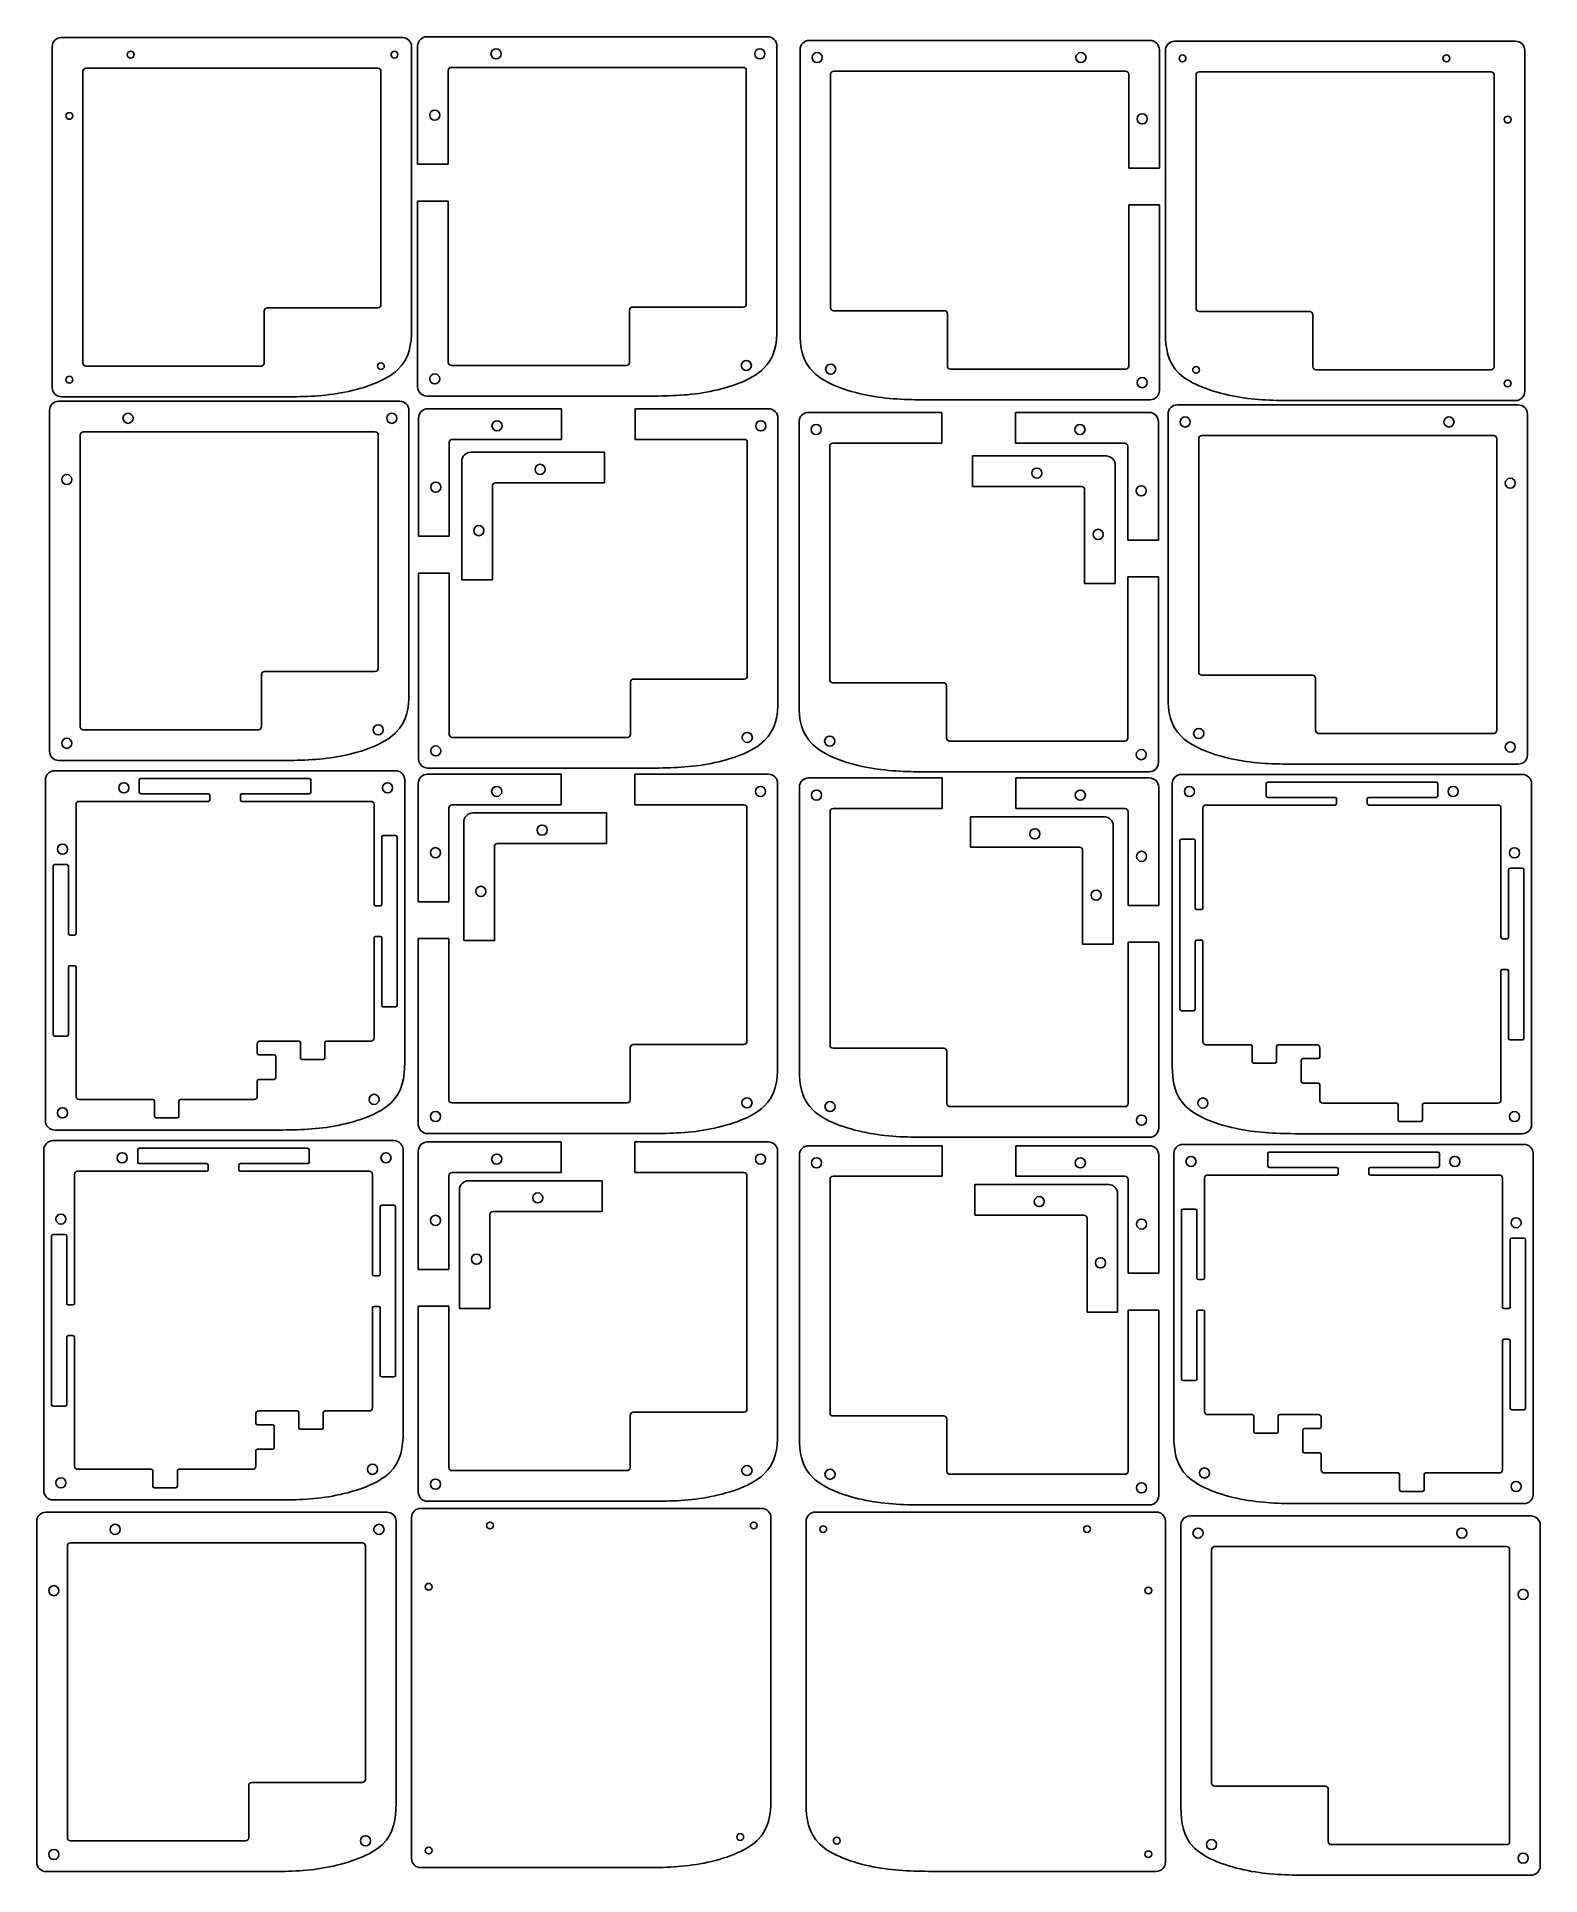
# Model space of a CAD drawing. Header units: millimetres. Extents: x 3418 to 3908, y 1488 to 2088.
import ezdxf

# ---------------------------------------------------------------- set-up
doc = ezdxf.new("R2010")
doc.units = ezdxf.units.MM

msp = doc.modelspace()

# ---------------------------------------------------------------- linework, layer by layer
at = {"color": 0}
for p, q in [((3422.75, 2084.25), (3422.75, 1973)), ((3537, 2087.25), (3425.75, 2087.25)), ((3540, 1992.05), (3540, 2084.25)), ((3541.99, 2084.5), (3541.99, 2045.88)), ((3588.61, 2087.5), (3544.99, 2087.5)), ((3656.24, 2087.5), (3612.61, 2087.5)), ((3659.24, 1992.3), (3659.24, 2084.5)), ((3666.76, 1991.09), (3666.76, 2083.29)), ((3669.76, 2086.29), (3713.39, 2086.29)), ((3737.39, 2086.29), (3781.01, 2086.29)), ((3784.01, 2083.29), (3784.01, 2044.67)), ((3786, 1990.84), (3786, 2083.04)), ((3789, 2086.04), (3900.25, 2086.04)), ((3903.25, 2083.04), (3903.25, 1971.79)), ((3432.75, 2076.25), (3432.75, 1981)), ((3529, 2077.25), (3433.75, 2077.25)), ((3530, 2000.05), (3530, 2076.25)), ((3551.99, 2076.5), (3551.99, 2045.88)), ((3588.61, 2077.5), (3552.99, 2077.5)), ((3648.24, 2077.5), (3612.61, 2077.5)), ((3649.24, 2000.3), (3649.24, 2076.5)), ((3677.76, 2076.29), (3713.39, 2076.29)), ((3737.39, 2076.29), (3773.01, 2076.29)), ((3797, 2076.04), (3892.25, 2076.04)), ((3676.76, 1999.09), (3676.76, 2075.29)), ((3774.01, 2075.29), (3774.01, 2044.67)), ((3796, 1998.84), (3796, 2075.04)), ((3893.25, 2075.04), (3893.25, 1979.79)), ((3541.99, 2033.88), (3541.99, 1973.25)), ((3551.99, 2033.88), (3551.99, 1981.25)), ((3774.01, 2032.67), (3774.01, 1980.04)), ((3784.01, 2032.67), (3784.01, 1972.04)), ((3433.75, 1980), (3490.9, 1980)), ((3552.99, 1980.25), (3610.14, 1980.25)), ((3773.01, 1979.04), (3715.86, 1979.04)), ((3892.25, 1978.79), (3835.1, 1978.79)), ((3536.14, 1968.58), (3424.89, 1968.58)), ((3425.75, 1970), (3498.9, 1970)), ((3544.99, 1970.25), (3618.14, 1970.25)), ((3781.01, 1969.04), (3707.86, 1969.04)), ((3900.25, 1968.79), (3827.1, 1968.79)), ((3421.89, 1965.58), (3421.89, 1854.33)), ((3539.14, 1873.38), (3539.14, 1965.58)), ((3542.3, 1963.1), (3542.3, 1924.48)), ((3588.93, 1966.1), (3545.3, 1966.1)), ((3656.55, 1966.1), (3612.93, 1966.1)), ((3659.55, 1870.9), (3659.55, 1963.1)), ((3669.45, 1964.89), (3713.07, 1964.89)), ((3737.07, 1964.89), (3780.7, 1964.89)), ((3786.86, 1872.17), (3786.86, 1964.37)), ((3789.86, 1967.37), (3901.11, 1967.37)), ((3904.11, 1964.37), (3904.11, 1853.12)), ((3431.89, 1957.58), (3431.89, 1862.33)), ((3528.14, 1958.58), (3432.89, 1958.58)), ((3529.14, 1881.38), (3529.14, 1957.58)), ((3588.93, 1956.1), (3553.3, 1956.1)), ((3648.55, 1956.1), (3612.93, 1956.1)), ((3666.45, 1869.69), (3666.45, 1961.89)), ((3783.7, 1961.89), (3783.7, 1923.27)), ((3796.86, 1880.17), (3796.86, 1956.37)), ((3797.86, 1957.37), (3893.11, 1957.37)), ((3894.11, 1956.37), (3894.11, 1861.12)), ((3552.3, 1955.1), (3552.3, 1924.48)), ((3603.01, 1951.9), (3559.38, 1951.9)), ((3649.55, 1878.9), (3649.55, 1955.1)), ((3676.45, 1877.69), (3676.45, 1953.89)), ((3677.45, 1954.89), (3713.07, 1954.89)), ((3723, 1950.7), (3766.62, 1950.7)), ((3737.07, 1954.89), (3772.7, 1954.89)), ((3773.7, 1953.89), (3773.7, 1923.27)), ((3556.38, 1948.9), (3556.38, 1910.28)), ((3769.62, 1947.7), (3769.62, 1909.07)), ((3566.38, 1940.9), (3566.38, 1910.28)), ((3603.01, 1941.9), (3567.38, 1941.9)), ((3723, 1940.7), (3758.62, 1940.7)), ((3759.62, 1939.7), (3759.62, 1909.07)), ((3542.3, 1912.48), (3542.3, 1851.85)), ((3552.3, 1912.48), (3552.3, 1859.85)), ((3773.7, 1911.27), (3773.7, 1858.64)), ((3783.7, 1911.27), (3783.7, 1850.64)), ((3432.89, 1861.33), (3490.04, 1861.33)), ((3893.11, 1860.12), (3835.96, 1860.12)), ((3553.3, 1858.85), (3610.45, 1858.85)), ((3772.7, 1857.64), (3715.55, 1857.64)), ((3534.77, 1847.97), (3423.52, 1847.97)), ((3424.89, 1851.33), (3498.04, 1851.33)), ((3545.3, 1848.85), (3618.45, 1848.85)), ((3901.11, 1850.12), (3827.96, 1850.12)), ((3420.52, 1844.97), (3420.52, 1733.72)), ((3506.64, 1845.47), (3451.64, 1845.47)), ((3537.77, 1752.77), (3537.77, 1844.97)), ((3542.2, 1843.82), (3542.2, 1805.19)), ((3588.83, 1846.82), (3545.2, 1846.82)), ((3656.45, 1846.82), (3612.83, 1846.82)), ((3659.45, 1751.62), (3659.45, 1843.82)), ((3666.55, 1750.41), (3666.55, 1842.61)), ((3669.55, 1845.61), (3713.18, 1845.61)), ((3780.7, 1847.64), (3707.55, 1847.64)), ((3737.18, 1845.61), (3780.8, 1845.61)), ((3783.8, 1842.61), (3783.8, 1803.98)), ((3788.23, 1751.57), (3788.23, 1843.76)), ((3791.23, 1846.76), (3902.48, 1846.76)), ((3819.36, 1844.26), (3874.36, 1844.26)), ((3905.48, 1843.76), (3905.48, 1732.52)), ((3430.52, 1836.97), (3430.52, 1794.85)), ((3527.77, 1804.37), (3527.77, 1836.97)), ((3588.83, 1836.82), (3553.2, 1836.82)), ((3648.45, 1836.82), (3612.83, 1836.82)), ((3552.2, 1835.82), (3552.2, 1805.19)), ((3557.02, 1831.18), (3557.02, 1792.56)), ((3603.64, 1834.18), (3560.02, 1834.18)), ((3649.45, 1759.62), (3649.45, 1835.82)), ((3676.55, 1758.41), (3676.55, 1834.61)), ((3677.55, 1835.61), (3713.18, 1835.61)), ((3722.36, 1832.98), (3765.98, 1832.98)), ((3737.18, 1835.61), (3772.8, 1835.61)), ((3768.98, 1829.98), (3768.98, 1791.35)), ((3773.8, 1834.61), (3773.8, 1803.98)), ((3798.23, 1803.17), (3798.23, 1835.76)), ((3895.48, 1835.76), (3895.48, 1793.64)), ((3535.27, 1771.37), (3535.27, 1826.37)), ((3603.64, 1824.18), (3568.02, 1824.18)), ((3790.73, 1770.17), (3790.73, 1825.17)), ((3567.02, 1823.18), (3567.02, 1792.56)), ((3722.36, 1822.98), (3757.98, 1822.98)), ((3758.98, 1821.98), (3758.98, 1791.35)), ((3423.02, 1816.85), (3423.02, 1761.85)), ((3902.98, 1815.64), (3902.98, 1760.64)), ((3527.77, 1760.77), (3527.77, 1793.37)), ((3542.2, 1793.19), (3542.2, 1732.57)), ((3552.2, 1793.19), (3552.2, 1740.57)), ((3773.8, 1791.98), (3773.8, 1739.36)), ((3783.8, 1791.98), (3783.8, 1731.36)), ((3798.23, 1759.57), (3798.23, 1792.17)), ((3430.52, 1783.85), (3430.52, 1741.72)), ((3895.48, 1782.64), (3895.48, 1740.52)), ((3431.52, 1740.72), (3455.59, 1740.72)), ((3464.59, 1740.72), (3488.67, 1740.72)), ((3553.2, 1739.57), (3610.35, 1739.57)), ((3772.8, 1738.36), (3715.65, 1738.36)), ((3861.41, 1739.52), (3837.33, 1739.52)), ((3894.48, 1739.52), (3870.41, 1739.52)), ((3423.52, 1730.72), (3496.67, 1730.72)), ((3545.2, 1729.57), (3618.35, 1729.57)), ((3780.8, 1728.36), (3707.65, 1728.36)), ((3902.48, 1729.52), (3829.33, 1729.52)), ((3420, 1724.25), (3420, 1613)), ((3534.25, 1727.25), (3423, 1727.25)), ((3506.13, 1724.75), (3451.13, 1724.75)), ((3537.25, 1632.05), (3537.25, 1724.25)), ((3542.2, 1723.82), (3542.2, 1685.19)), ((3588.83, 1726.82), (3545.2, 1726.82)), ((3656.45, 1726.82), (3612.83, 1726.82)), ((3659.45, 1631.62), (3659.45, 1723.82)), ((3666.55, 1630.41), (3666.55, 1722.61)), ((3669.55, 1725.61), (3713.18, 1725.61)), ((3737.18, 1725.61), (3780.8, 1725.61)), ((3783.8, 1722.61), (3783.8, 1683.98)), ((3788.75, 1630.84), (3788.75, 1723.04)), ((3791.75, 1726.04), (3903, 1726.04)), ((3819.88, 1723.54), (3874.88, 1723.54)), ((3906, 1723.04), (3906, 1611.79)), ((3430, 1716.25), (3430, 1674.12)), ((3527.25, 1683.65), (3527.25, 1716.25)), ((3588.83, 1716.82), (3553.2, 1716.82)), ((3648.45, 1716.82), (3612.83, 1716.82)), ((3552.2, 1715.82), (3552.2, 1685.19)), ((3555.59, 1711.15), (3555.59, 1672.52)), ((3602.21, 1714.15), (3558.59, 1714.15)), ((3649.45, 1639.62), (3649.45, 1715.82)), ((3676.55, 1638.41), (3676.55, 1714.61)), ((3677.55, 1715.61), (3713.18, 1715.61)), ((3723.79, 1712.94), (3767.41, 1712.94)), ((3737.18, 1715.61), (3772.8, 1715.61)), ((3770.41, 1709.94), (3770.41, 1671.32)), ((3773.8, 1714.61), (3773.8, 1683.98)), ((3798.75, 1682.44), (3798.75, 1715.04)), ((3896, 1715.04), (3896, 1672.92)), ((3534.75, 1650.65), (3534.75, 1705.65)), ((3602.21, 1704.15), (3566.59, 1704.15)), ((3791.25, 1649.44), (3791.25, 1704.44)), ((3565.59, 1703.15), (3565.59, 1672.52)), ((3723.79, 1702.94), (3759.41, 1702.94)), ((3760.41, 1701.94), (3760.41, 1671.32)), ((3422.5, 1696.12), (3422.5, 1641.12)), ((3903.5, 1694.92), (3903.5, 1639.92)), ((3527.25, 1640.05), (3527.25, 1672.65)), ((3542.2, 1673.19), (3542.2, 1612.57)), ((3552.2, 1673.19), (3552.2, 1620.57)), ((3773.8, 1671.98), (3773.8, 1619.36)), ((3783.8, 1671.98), (3783.8, 1611.36)), ((3798.75, 1638.84), (3798.75, 1671.44)), ((3430, 1663.12), (3430, 1621)), ((3896, 1661.92), (3896, 1619.79)), ((3431, 1620), (3455.08, 1620)), ((3464.08, 1620), (3488.15, 1620)), ((3553.2, 1619.57), (3610.35, 1619.57)), ((3772.8, 1618.36), (3715.65, 1618.36)), ((3861.93, 1618.79), (3837.85, 1618.79)), ((3895, 1618.79), (3870.93, 1618.79)), ((3423, 1610), (3496.15, 1610)), ((3545.2, 1609.57), (3618.35, 1609.57)), ((3780.8, 1608.36), (3707.65, 1608.36)), ((3903, 1608.79), (3829.85, 1608.79)), ((3417.7, 1602.98), (3417.7, 1491.73)), ((3531.95, 1605.98), (3420.7, 1605.98)), ((3534.95, 1510.78), (3534.95, 1602.98)), ((3540, 1604.25), (3540, 1493)), ((3654.25, 1607.25), (3543, 1607.25)), ((3657.25, 1512.05), (3657.25, 1604.25)), ((3668.75, 1510.84), (3668.75, 1603.04)), ((3671.75, 1606.04), (3783, 1606.04)), ((3786, 1603.04), (3786, 1491.79)), ((3794.05, 1604.77), (3905.3, 1604.77)), ((3523.95, 1595.98), (3428.7, 1595.98)), ((3791.05, 1509.57), (3791.05, 1601.77)), ((3908.3, 1601.77), (3908.3, 1490.52)), ((3427.7, 1594.98), (3427.7, 1499.73)), ((3524.95, 1518.78), (3524.95, 1594.98)), ((3801.05, 1517.57), (3801.05, 1593.77)), ((3802.05, 1594.77), (3897.3, 1594.77)), ((3898.3, 1593.77), (3898.3, 1498.52)), ((3428.7, 1498.73), (3485.85, 1498.73)), ((3897.3, 1497.52), (3840.15, 1497.52)), ((3420.7, 1488.73), (3493.85, 1488.73)), ((3543, 1490), (3616.15, 1490)), ((3783, 1488.79), (3709.85, 1488.79)), ((3905.3, 1487.52), (3832.15, 1487.52))]:
    msp.add_line(p, q, dxfattribs=at)
at = {"linetype": 'Continuous'}
for p, q in [((3612.61, 2087.5), (3588.61, 2087.5)), ((3713.39, 2086.29), (3737.39, 2086.29)), ((3612.61, 2077.5), (3588.61, 2077.5)), ((3713.39, 2076.29), (3737.39, 2076.29)), ((3551.99, 2045.88), (3541.99, 2045.88)), ((3774.01, 2044.67), (3784.01, 2044.67)), ((3551.99, 2033.88), (3541.99, 2033.88)), ((3774.01, 2032.67), (3784.01, 2032.67)), ((3491.9, 1998.05), (3491.9, 1981)), ((3492.9, 1999.05), (3529, 1999.05)), ((3530, 2000.05), (3530, 2000.05)), ((3611.14, 1998.3), (3611.14, 1981.25)), ((3612.14, 1999.3), (3648.24, 1999.3)), ((3649.24, 2000.3), (3649.24, 2000.3)), ((3676.76, 1999.09), (3676.76, 1999.09)), ((3713.86, 1998.09), (3677.76, 1998.09)), ((3796, 1998.84), (3796, 1998.84)), ((3714.86, 1997.09), (3714.86, 1980.04)), ((3833.1, 1997.84), (3797, 1997.84)), ((3834.1, 1996.84), (3834.1, 1979.79)), ((3588.93, 1956.1), (3588.93, 1966.1)), ((3612.93, 1956.1), (3612.93, 1966.1)), ((3713.07, 1954.89), (3713.07, 1964.89)), ((3737.07, 1954.89), (3737.07, 1964.89)), ((3603.01, 1941.9), (3603.01, 1951.9)), ((3723, 1940.7), (3723, 1950.7)), ((3552.3, 1924.48), (3542.3, 1924.48)), ((3773.7, 1923.27), (3783.7, 1923.27)), ((3552.3, 1912.48), (3542.3, 1912.48)), ((3566.38, 1910.28), (3556.38, 1910.28)), ((3759.62, 1909.07), (3769.62, 1909.07)), ((3773.7, 1911.27), (3783.7, 1911.27)), ((3491.04, 1879.38), (3491.04, 1862.33)), ((3492.04, 1880.38), (3528.14, 1880.38)), ((3529.14, 1881.38), (3529.14, 1881.38)), ((3649.55, 1878.9), (3649.55, 1878.9)), ((3796.86, 1880.17), (3796.86, 1880.17)), ((3833.96, 1879.17), (3797.86, 1879.17)), ((3834.96, 1878.17), (3834.96, 1861.12)), ((3611.45, 1876.9), (3611.45, 1859.85)), ((3612.45, 1877.9), (3648.55, 1877.9)), ((3676.45, 1877.69), (3676.45, 1877.69)), ((3713.55, 1876.69), (3677.45, 1876.69)), ((3714.55, 1875.69), (3714.55, 1858.64)), ((3451.14, 1844.97), (3451.14, 1840.97)), ((3507.14, 1840.97), (3507.14, 1844.97)), ((3588.83, 1836.82), (3588.83, 1846.82)), ((3612.83, 1836.82), (3612.83, 1846.82)), ((3713.18, 1835.61), (3713.18, 1845.61)), ((3737.18, 1835.61), (3737.18, 1845.61)), ((3818.86, 1839.76), (3818.86, 1843.76)), ((3874.86, 1843.76), (3874.86, 1839.76)), ((3473.64, 1837.97), (3431.52, 1837.97)), ((3473.64, 1840.47), (3451.64, 1840.47)), ((3474.14, 1838.47), (3474.14, 1839.97)), ((3484.14, 1838.47), (3484.14, 1839.97)), ((3484.64, 1840.47), (3506.64, 1840.47)), ((3484.64, 1837.97), (3526.77, 1837.97)), ((3841.36, 1836.76), (3799.23, 1836.76)), ((3841.36, 1839.26), (3819.36, 1839.26)), ((3841.86, 1837.26), (3841.86, 1838.76)), ((3851.86, 1837.26), (3851.86, 1838.76)), ((3852.36, 1839.26), (3874.36, 1839.26)), ((3852.36, 1836.76), (3894.48, 1836.76)), ((3603.64, 1824.18), (3603.64, 1834.18)), ((3722.36, 1822.98), (3722.36, 1832.98)), ((3530.27, 1804.37), (3530.27, 1826.37)), ((3534.77, 1826.87), (3530.77, 1826.87)), ((3791.23, 1825.67), (3795.23, 1825.67)), ((3795.73, 1803.17), (3795.73, 1825.17)), ((3427.52, 1817.35), (3423.52, 1817.35)), ((3428.02, 1794.85), (3428.02, 1816.85)), ((3897.98, 1793.64), (3897.98, 1815.64)), ((3898.48, 1816.14), (3902.48, 1816.14)), ((3528.27, 1803.87), (3529.77, 1803.87)), ((3552.2, 1805.19), (3542.2, 1805.19)), ((3773.8, 1803.98), (3783.8, 1803.98)), ((3797.73, 1802.67), (3796.23, 1802.67)), ((3430.02, 1794.35), (3428.52, 1794.35)), ((3528.27, 1793.87), (3529.77, 1793.87)), ((3530.27, 1793.37), (3530.27, 1771.37)), ((3552.2, 1793.19), (3542.2, 1793.19)), ((3567.02, 1792.56), (3557.02, 1792.56)), ((3758.98, 1791.35), (3768.98, 1791.35)), ((3773.8, 1791.98), (3783.8, 1791.98)), ((3795.73, 1792.17), (3795.73, 1770.17)), ((3797.73, 1792.67), (3796.23, 1792.67)), ((3895.98, 1793.14), (3897.48, 1793.14)), ((3428.02, 1783.85), (3428.02, 1761.85)), ((3430.02, 1784.35), (3428.52, 1784.35)), ((3895.98, 1783.14), (3897.48, 1783.14)), ((3897.98, 1782.64), (3897.98, 1760.64)), ((3530.77, 1770.87), (3534.77, 1770.87)), ((3795.23, 1769.67), (3791.23, 1769.67)), ((3423.52, 1761.35), (3427.52, 1761.35)), ((3489.67, 1758.77), (3489.67, 1755.75)), ((3490.67, 1759.77), (3503.22, 1759.77)), ((3503.72, 1759.27), (3503.72, 1754.27)), ((3511.72, 1759.27), (3511.72, 1754.27)), ((3512.22, 1759.77), (3526.77, 1759.77)), ((3527.77, 1760.77), (3527.77, 1760.77)), ((3612.35, 1758.62), (3648.45, 1758.62)), ((3649.45, 1759.62), (3649.45, 1759.62)), ((3676.55, 1758.41), (3676.55, 1758.41)), ((3798.23, 1759.57), (3798.23, 1759.57)), ((3813.78, 1758.57), (3799.23, 1758.57)), ((3814.28, 1758.07), (3814.28, 1753.07)), ((3822.28, 1758.07), (3822.28, 1753.07)), ((3835.33, 1758.57), (3822.78, 1758.57)), ((3902.48, 1760.14), (3898.48, 1760.14)), ((3490.17, 1755.25), (3495.17, 1755.25)), ((3495.67, 1754.75), (3495.67, 1747.75)), ((3511.22, 1753.77), (3504.22, 1753.77)), ((3611.35, 1757.62), (3611.35, 1740.57)), ((3713.65, 1757.41), (3677.55, 1757.41)), ((3714.65, 1756.41), (3714.65, 1739.36)), ((3814.78, 1752.57), (3821.78, 1752.57)), ((3830.33, 1753.54), (3830.33, 1746.54)), ((3835.83, 1754.04), (3830.83, 1754.04)), ((3836.33, 1757.57), (3836.33, 1754.54)), ((3489.67, 1746.75), (3489.67, 1741.72)), ((3490.17, 1747.25), (3495.17, 1747.25)), ((3835.83, 1746.04), (3830.83, 1746.04)), ((3456.09, 1740.22), (3456.09, 1735.22)), ((3464.09, 1740.22), (3464.09, 1735.22)), ((3836.33, 1745.54), (3836.33, 1740.52)), ((3463.59, 1734.72), (3456.59, 1734.72)), ((3861.91, 1739.02), (3861.91, 1734.02)), ((3869.91, 1739.02), (3869.91, 1734.02)), ((3862.41, 1733.52), (3869.41, 1733.52)), ((3450.63, 1724.25), (3450.63, 1720.25)), ((3506.63, 1720.25), (3506.63, 1724.25)), ((3588.83, 1716.82), (3588.83, 1726.82)), ((3612.83, 1716.82), (3612.83, 1726.82)), ((3713.18, 1715.61), (3713.18, 1725.61)), ((3737.18, 1715.61), (3737.18, 1725.61)), ((3819.38, 1719.04), (3819.38, 1723.04)), ((3875.38, 1723.04), (3875.38, 1719.04)), ((3473.13, 1717.25), (3431, 1717.25)), ((3473.13, 1719.75), (3451.13, 1719.75)), ((3473.63, 1717.75), (3473.63, 1719.25)), ((3483.63, 1717.75), (3483.63, 1719.25)), ((3484.13, 1719.75), (3506.13, 1719.75)), ((3484.13, 1717.25), (3526.25, 1717.25)), ((3841.88, 1716.04), (3799.75, 1716.04)), ((3841.88, 1718.54), (3819.88, 1718.54)), ((3842.38, 1716.54), (3842.38, 1718.04)), ((3852.38, 1716.54), (3852.38, 1718.04)), ((3852.88, 1718.54), (3874.88, 1718.54)), ((3852.88, 1716.04), (3895, 1716.04)), ((3602.21, 1704.15), (3602.21, 1714.15)), ((3723.79, 1702.94), (3723.79, 1712.94)), ((3529.75, 1683.65), (3529.75, 1705.65)), ((3534.25, 1706.15), (3530.25, 1706.15)), ((3791.75, 1704.94), (3795.75, 1704.94)), ((3796.25, 1682.44), (3796.25, 1704.44)), ((3427, 1696.62), (3423, 1696.62)), ((3427.5, 1674.12), (3427.5, 1696.12)), ((3898.5, 1672.92), (3898.5, 1694.92)), ((3899, 1695.42), (3903, 1695.42)), ((3527.75, 1683.15), (3529.25, 1683.15)), ((3552.2, 1685.19), (3542.2, 1685.19)), ((3773.8, 1683.98), (3783.8, 1683.98)), ((3798.25, 1681.94), (3796.75, 1681.94)), ((3429.5, 1673.62), (3428, 1673.62)), ((3527.75, 1673.15), (3529.25, 1673.15)), ((3529.75, 1672.65), (3529.75, 1650.65)), ((3552.2, 1673.19), (3542.2, 1673.19)), ((3565.59, 1672.52), (3555.59, 1672.52)), ((3760.41, 1671.32), (3770.41, 1671.32)), ((3773.8, 1671.98), (3783.8, 1671.98)), ((3796.25, 1671.44), (3796.25, 1649.44)), ((3798.25, 1671.94), (3796.75, 1671.94)), ((3896.5, 1672.42), (3898, 1672.42)), ((3427.5, 1663.12), (3427.5, 1641.12)), ((3429.5, 1663.62), (3428, 1663.62)), ((3896.5, 1662.42), (3898, 1662.42)), ((3898.5, 1661.92), (3898.5, 1639.92)), ((3530.25, 1650.15), (3534.25, 1650.15)), ((3795.75, 1648.94), (3791.75, 1648.94)), ((3423, 1640.62), (3427, 1640.62)), ((3489.15, 1638.05), (3489.15, 1635.03)), ((3490.15, 1639.05), (3502.7, 1639.05)), ((3503.2, 1638.55), (3503.2, 1633.55)), ((3511.2, 1638.55), (3511.2, 1633.55)), ((3511.7, 1639.05), (3526.25, 1639.05)), ((3527.25, 1640.05), (3527.25, 1640.05)), ((3612.35, 1638.62), (3648.45, 1638.62)), ((3649.45, 1639.62), (3649.45, 1639.62)), ((3676.55, 1638.41), (3676.55, 1638.41)), ((3798.75, 1638.84), (3798.75, 1638.84)), ((3903, 1639.42), (3899, 1639.42)), ((3489.65, 1634.53), (3494.65, 1634.53)), ((3495.15, 1634.03), (3495.15, 1627.03)), ((3510.7, 1633.05), (3503.7, 1633.05)), ((3611.35, 1637.62), (3611.35, 1620.57)), ((3713.65, 1637.41), (3677.55, 1637.41)), ((3714.65, 1636.41), (3714.65, 1619.36)), ((3814.3, 1637.84), (3799.75, 1637.84)), ((3814.8, 1637.34), (3814.8, 1632.34)), ((3822.8, 1637.34), (3822.8, 1632.34)), ((3835.85, 1637.84), (3823.3, 1637.84)), ((3830.85, 1632.82), (3830.85, 1625.82)), ((3836.35, 1633.32), (3831.35, 1633.32)), ((3836.85, 1636.84), (3836.85, 1633.82)), ((3489.15, 1626.03), (3489.15, 1621)), ((3489.65, 1626.53), (3494.65, 1626.53)), ((3815.3, 1631.84), (3822.3, 1631.84)), ((3836.35, 1625.32), (3831.35, 1625.32)), ((3836.85, 1624.82), (3836.85, 1619.79)), ((3455.58, 1619.5), (3455.58, 1614.5)), ((3463.08, 1614), (3456.08, 1614)), ((3463.58, 1619.5), (3463.58, 1614.5)), ((3862.43, 1618.29), (3862.43, 1613.29)), ((3870.43, 1618.29), (3870.43, 1613.29)), ((3862.93, 1612.79), (3869.93, 1612.79)), ((3524.95, 1518.78), (3524.95, 1518.78)), ((3486.85, 1516.78), (3486.85, 1499.73)), ((3487.85, 1517.78), (3523.95, 1517.78)), ((3801.05, 1517.57), (3801.05, 1517.57)), ((3838.15, 1516.57), (3802.05, 1516.57)), ((3839.15, 1515.57), (3839.15, 1498.52))]:
    msp.add_line(p, q, dxfattribs=at)
for centre, radius in [((3448.34, 2081.66), 1.1), ((3534.41, 2081.66), 1.1), ((3567.57, 2081.91), 1.65), ((3653.65, 2081.91), 1.65), ((3672.35, 2080.71), 1.65), ((3758.43, 2080.71), 1.65), ((3791.59, 2080.46), 1.1), ((3877.67, 2080.46), 1.1), ((3428.34, 2061.66), 1.1), ((3547.57, 2061.91), 1.65), ((3778.43, 2060.71), 1.65), ((3897.67, 2060.46), 1.1), ((3530, 1980), 1.1), ((3649.24, 1980.25), 1.65), ((3676.76, 1979.04), 1.65), ((3428.34, 1975.59), 1.1), ((3547.57, 1975.84), 1.65), ((3778.43, 1974.63), 1.65), ((3796, 1978.79), 1.1), ((3897.67, 1974.38), 1.1), ((3567.89, 1960.52), 1.65), ((3653.97, 1960.52), 1.65), ((3672.03, 1959.31), 1.65), ((3758.11, 1959.31), 1.65), ((3581.97, 1946.32), 1.65), ((3744.03, 1945.11), 1.65), ((3547.89, 1940.52), 1.65), ((3778.11, 1939.31), 1.65), ((3561.97, 1926.32), 1.65), ((3764.03, 1925.11), 1.65), ((3649.55, 1858.85), 1.65), ((3547.89, 1854.44), 1.65), ((3676.45, 1857.64), 1.65), ((3778.11, 1853.23), 1.65), ((3446.1, 1842.39), 1.65), ((3532.18, 1842.39), 1.65), ((3567.79, 1841.23), 1.65), ((3653.86, 1841.23), 1.65), ((3793.82, 1841.18), 1.65), ((3879.9, 1841.18), 1.65), ((3672.14, 1840.02), 1.65), ((3758.22, 1840.02), 1.65), ((3582.6, 1828.6), 1.65), ((3426.1, 1822.39), 1.65), ((3743.4, 1827.39), 1.65), ((3547.79, 1821.23), 1.65), ((3778.22, 1820.02), 1.65), ((3899.9, 1821.18), 1.65), ((3562.6, 1808.6), 1.65), ((3763.4, 1807.39), 1.65), ((3527.77, 1740.72), 1.65), ((3649.45, 1739.57), 1.65), ((3676.55, 1738.36), 1.65), ((3798.23, 1739.52), 1.65), ((3426.1, 1736.31), 1.65), ((3547.79, 1735.15), 1.65), ((3778.22, 1733.94), 1.65), ((3899.9, 1735.1), 1.65), ((3445.59, 1721.66), 1.65), ((3531.66, 1721.66), 1.65), ((3567.79, 1721.23), 1.65), ((3653.86, 1721.23), 1.65), ((3794.34, 1720.46), 1.65), ((3880.42, 1720.46), 1.65), ((3672.14, 1720.02), 1.65), ((3758.22, 1720.02), 1.65), ((3581.17, 1708.56), 1.65), ((3744.83, 1707.36), 1.65), ((3425.59, 1701.66), 1.65), ((3547.79, 1701.23), 1.65), ((3778.22, 1700.02), 1.65), ((3900.42, 1700.46), 1.65), ((3561.17, 1688.56), 1.65), ((3764.83, 1687.36), 1.65), ((3527.25, 1620), 1.65), ((3649.45, 1619.57), 1.65), ((3676.55, 1618.36), 1.65), ((3798.75, 1618.79), 1.65), ((3425.59, 1615.59), 1.65), ((3547.79, 1615.15), 1.65), ((3778.22, 1613.94), 1.65), ((3900.42, 1614.38), 1.65), ((3565.59, 1601.66), 1.1), ((3651.66, 1601.66), 1.1), ((3674.34, 1600.46), 1.1), ((3760.42, 1600.46), 1.1), ((3545.59, 1581.66), 1.1), ((3780.42, 1580.46), 1.1), ((3647.25, 1500), 1.1), ((3545.59, 1495.59), 1.1), ((3678.75, 1498.79), 1.1), ((3780.42, 1494.38), 1.1)]:
    msp.add_circle(centre, radius, dxfattribs=at)
for centre in [(3447.48, 1962.99), (3533.56, 1962.99), (3792.44, 1961.79), (3878.52, 1961.79), (3427.48, 1942.99), (3898.52, 1941.79), (3529.14, 1861.33), (3796.86, 1860.12), (3427.48, 1856.92), (3898.52, 1855.71), (3443.29, 1600.39), (3529.37, 1600.39), (3796.63, 1599.18), (3882.71, 1599.18), (3423.29, 1580.39), (3902.71, 1579.18), (3524.95, 1498.73), (3423.29, 1494.31), (3801.05, 1497.52), (3902.71, 1493.11)]:
    msp.add_circle(centre, 1.65)
at = {"color": 0}
for centre, radius, start, end in [((3425.75, 2084.25), 3, 90, 180), ((3537, 2084.25), 3, 0, 90), ((3544.99, 2084.5), 3, 90, 180), ((3656.24, 2084.5), 3, 0, 90), ((3669.76, 2083.29), 3, 90, 180), ((3781.01, 2083.29), 3, 0, 90), ((3789, 2083.04), 3, 90, 180), ((3900.25, 2083.04), 3, 0, 90), ((3433.75, 2076.25), 1, 90, 180), ((3529, 2076.25), 1, 0, 90), ((3552.99, 2076.5), 1, 90, 180), ((3648.24, 2076.5), 1, 0, 90), ((3677.76, 2075.29), 1, 90, 180), ((3773.01, 2075.29), 1, 0, 90), ((3797, 2075.04), 1, 90, 180), ((3892.25, 2075.04), 1, 0, 90), ((3433.75, 1981), 1, 180, 270), ((3552.99, 1981.25), 1, 180, 270), ((3773.01, 1980.04), 1, 270, 0), ((3892.25, 1979.79), 1, 270, 0), ((3424.89, 1965.58), 3, 90, 180), ((3425.75, 1973), 3, 180, 270), ((3536.14, 1965.58), 3, 0, 90), ((3544.99, 1973.25), 3, 180, 270), ((3781.01, 1972.04), 3, 270, 0), ((3900.25, 1971.79), 3, 270, 0), ((3545.3, 1963.1), 3, 90, 180), ((3656.55, 1963.1), 3, 0, 90), ((3669.45, 1961.89), 3, 90, 180), ((3780.7, 1961.89), 3, 0, 90), ((3789.86, 1964.37), 3, 90, 180), ((3901.11, 1964.37), 3, 0, 90), ((3432.89, 1957.58), 1, 90, 180), ((3528.14, 1957.58), 1, 0, 90), ((3553.3, 1955.1), 1, 90, 180), ((3648.55, 1955.1), 1, 0, 90), ((3797.86, 1956.37), 1, 90, 180), ((3893.11, 1956.37), 1, 0, 90), ((3559.38, 1948.9), 3, 90, 180), ((3677.45, 1953.89), 1, 90, 180), ((3766.62, 1947.7), 3, 0, 90), ((3772.7, 1953.89), 1, 0, 90), ((3567.38, 1940.9), 1, 90, 180), ((3758.62, 1939.7), 1, 0, 90), ((3432.89, 1862.33), 1, 180, 270), ((3893.11, 1861.12), 1, 270, 0), ((3424.89, 1854.33), 3, 180, 270), ((3553.3, 1859.85), 1, 180, 270), ((3772.7, 1858.64), 1, 270, 0), ((3423.52, 1844.97), 3, 90, 180), ((3534.77, 1844.97), 3, 0, 90), ((3545.3, 1851.85), 3, 180, 270), ((3780.7, 1850.64), 3, 270, 0), ((3901.11, 1853.12), 3, 270, 0), ((3545.2, 1843.82), 3, 90, 180), ((3656.45, 1843.82), 3, 0, 90), ((3669.55, 1842.61), 3, 90, 180), ((3780.8, 1842.61), 3, 0, 90), ((3791.23, 1843.76), 3, 90, 180), ((3902.48, 1843.76), 3, 0, 90), ((3431.52, 1836.97), 1, 90, 180), ((3526.77, 1836.97), 1, 0, 90), ((3553.2, 1835.82), 1, 90, 180), ((3648.45, 1835.82), 1, 0, 90), ((3799.23, 1835.76), 1, 90, 180), ((3894.48, 1835.76), 1, 0, 90), ((3560.02, 1831.18), 3, 90, 180), ((3677.55, 1834.61), 1, 90, 180), ((3765.98, 1829.98), 3, 0, 90), ((3772.8, 1834.61), 1, 0, 90), ((3568.02, 1823.18), 1, 90, 180), ((3757.98, 1821.98), 1, 0, 90), ((3431.52, 1741.72), 1, 180, 270), ((3553.2, 1740.57), 1, 180, 270), ((3894.48, 1740.52), 1, 270, 0), ((3772.8, 1739.36), 1, 270, 0), ((3423.52, 1733.72), 3, 180, 270), ((3545.2, 1732.57), 3, 180, 270), ((3780.8, 1731.36), 3, 270, 0), ((3902.48, 1732.52), 3, 270, 0), ((3423, 1724.25), 3, 90, 180), ((3534.25, 1724.25), 3, 0, 90), ((3545.2, 1723.82), 3, 90, 180), ((3656.45, 1723.82), 3, 0, 90), ((3669.55, 1722.61), 3, 90, 180), ((3780.8, 1722.61), 3, 0, 90), ((3791.75, 1723.04), 3, 90, 180), ((3903, 1723.04), 3, 0, 90), ((3431, 1716.25), 1, 90, 180), ((3526.25, 1716.25), 1, 0, 90), ((3553.2, 1715.82), 1, 90, 180), ((3648.45, 1715.82), 1, 0, 90), ((3799.75, 1715.04), 1, 90, 180), ((3895, 1715.04), 1, 0, 90), ((3558.59, 1711.15), 3, 90, 180), ((3677.55, 1714.61), 1, 90, 180), ((3767.41, 1709.94), 3, 0, 90), ((3772.8, 1714.61), 1, 0, 90), ((3566.59, 1703.15), 1, 90, 180), ((3759.41, 1701.94), 1, 0, 90), ((3431, 1621), 1, 180, 270), ((3553.2, 1620.57), 1, 180, 270), ((3772.8, 1619.36), 1, 270, 0), ((3895, 1619.79), 1, 270, 0), ((3423, 1613), 3, 180, 270), ((3545.2, 1612.57), 3, 180, 270), ((3780.8, 1611.36), 3, 270, 0), ((3903, 1611.79), 3, 270, 0), ((3420.7, 1602.98), 3, 90, 180), ((3531.95, 1602.98), 3, 0, 90), ((3543, 1604.25), 3, 90, 180), ((3654.25, 1604.25), 3, 0, 90), ((3671.75, 1603.04), 3, 90, 180), ((3783, 1603.04), 3, 0, 90), ((3794.05, 1601.77), 3, 90, 180), ((3905.3, 1601.77), 3, 0, 90), ((3428.7, 1594.98), 1, 90, 180), ((3523.95, 1594.98), 1, 0, 90), ((3802.05, 1593.77), 1, 90, 180), ((3897.3, 1593.77), 1, 0, 90), ((3428.7, 1499.73), 1, 180, 270), ((3897.3, 1498.52), 1, 270, 0), ((3420.7, 1491.73), 3, 180, 270), ((3543, 1493), 3, 180, 270), ((3783, 1491.79), 3, 270, 0), ((3905.3, 1490.52), 3, 270, 0)]:
    msp.add_arc(centre, radius, start, end, dxfattribs=at)
at = {"linetype": 'Continuous'}
for centre, radius, start, end in [((3492.9, 1998.05), 1, 90, 180), ((3529, 2000.05), 1, 270, 0), ((3612.14, 1998.3), 1, 90, 180), ((3648.24, 2000.3), 1, 270, 0), ((3677.76, 1999.09), 1, 180, 270), ((3713.86, 1997.09), 1, 0, 90), ((3797, 1998.84), 1, 180, 270), ((3833.1, 1996.84), 1, 0, 90), ((3490.9, 1981), 1, 270, 0), ((3610.14, 1981.25), 1, 270, 0), ((3715.86, 1980.04), 1, 180, 270), ((3835.1, 1979.79), 1, 180, 270), ((3492.04, 1879.38), 1, 90, 180), ((3528.14, 1881.38), 1, 270, 0), ((3648.55, 1878.9), 1, 270, 0), ((3797.86, 1880.17), 1, 180, 270), ((3833.96, 1878.17), 1, 0, 90), ((3612.45, 1876.9), 1, 90, 180), ((3677.45, 1877.69), 1, 180, 270), ((3713.55, 1875.69), 1, 0, 90), ((3490.04, 1862.33), 1, 270, 0), ((3835.96, 1861.12), 1, 180, 270), ((3610.45, 1859.85), 1, 270, 0), ((3715.55, 1858.64), 1, 180, 270), ((3451.64, 1844.97), 0.5, 90, 180), ((3506.64, 1844.97), 0.5, 0, 90), ((3819.36, 1843.76), 0.5, 90, 180), ((3874.36, 1843.76), 0.5, 0, 90), ((3451.64, 1840.97), 0.5, 180, 270), ((3473.64, 1839.97), 0.5, 0, 90), ((3473.64, 1838.47), 0.5, 270, 0), ((3484.64, 1839.97), 0.5, 90, 180), ((3484.64, 1838.47), 0.5, 180, 270), ((3506.64, 1840.97), 0.5, 270, 0), ((3819.36, 1839.76), 0.5, 180, 270), ((3841.36, 1838.76), 0.5, 0, 90), ((3841.36, 1837.26), 0.5, 270, 0), ((3852.36, 1838.76), 0.5, 90, 180), ((3852.36, 1837.26), 0.5, 180, 270), ((3874.36, 1839.76), 0.5, 270, 0), ((3530.77, 1826.37), 0.5, 90, 180), ((3534.77, 1826.37), 0.5, 0, 90), ((3791.23, 1825.17), 0.5, 90, 180), ((3795.23, 1825.17), 0.5, 0, 90), ((3423.52, 1816.85), 0.5, 90, 180), ((3427.52, 1816.85), 0.5, 0, 90), ((3898.48, 1815.64), 0.5, 90, 180), ((3902.48, 1815.64), 0.5, 0, 90), ((3528.27, 1804.37), 0.5, 180, 270), ((3529.77, 1804.37), 0.5, 270, 0), ((3796.23, 1803.17), 0.5, 180, 270), ((3797.73, 1803.17), 0.5, 270, 0), ((3428.52, 1794.85), 0.5, 180, 270), ((3430.02, 1794.85), 0.5, 270, 0), ((3528.27, 1793.37), 0.5, 90, 180), ((3529.77, 1793.37), 0.5, 0, 90), ((3796.23, 1792.17), 0.5, 90, 180), ((3797.73, 1792.17), 0.5, 0, 90), ((3895.98, 1793.64), 0.5, 180, 270), ((3897.48, 1793.64), 0.5, 270, 0), ((3428.52, 1783.85), 0.5, 90, 180), ((3430.02, 1783.85), 0.5, 0, 90), ((3895.98, 1782.64), 0.5, 90, 180), ((3897.48, 1782.64), 0.5, 0, 90), ((3530.77, 1771.37), 0.5, 180, 270), ((3534.77, 1771.37), 0.5, 270, 0), ((3791.23, 1770.17), 0.5, 180, 270), ((3795.23, 1770.17), 0.5, 270, 0), ((3423.52, 1761.85), 0.5, 180, 270), ((3427.52, 1761.85), 0.5, 270, 0), ((3490.67, 1758.77), 1, 90, 180), ((3503.22, 1759.27), 0.5, 0, 90), ((3512.22, 1759.27), 0.5, 90, 180), ((3526.77, 1760.77), 1, 270, 0), ((3612.35, 1757.62), 1, 90, 180), ((3648.45, 1759.62), 1, 270, 0), ((3677.55, 1758.41), 1, 180, 270), ((3799.23, 1759.57), 1, 180, 270), ((3813.78, 1758.07), 0.5, 0, 90), ((3822.78, 1758.07), 0.5, 90, 180), ((3835.33, 1757.57), 1, 0, 90), ((3898.48, 1760.64), 0.5, 180, 270), ((3902.48, 1760.64), 0.5, 270, 0), ((3490.17, 1755.75), 0.5, 180, 270), ((3495.17, 1754.75), 0.5, 0, 90), ((3504.22, 1754.27), 0.5, 180, 270), ((3511.22, 1754.27), 0.5, 270, 0), ((3713.65, 1756.41), 1, 0, 90), ((3814.78, 1753.07), 0.5, 180, 270), ((3821.78, 1753.07), 0.5, 270, 0), ((3830.83, 1753.54), 0.5, 90, 180), ((3835.83, 1754.54), 0.5, 270, 0), ((3490.17, 1746.75), 0.5, 90, 180), ((3495.17, 1747.75), 0.5, 270, 0), ((3830.83, 1746.54), 0.5, 180, 270), ((3835.83, 1745.54), 0.5, 0, 90), ((3455.59, 1740.22), 0.5, 0, 90), ((3464.59, 1740.22), 0.5, 90, 180), ((3488.67, 1741.72), 1, 270, 0), ((3610.35, 1740.57), 1, 270, 0), ((3837.33, 1740.52), 1, 180, 270), ((3456.59, 1735.22), 0.5, 180, 270), ((3463.59, 1735.22), 0.5, 270, 0), ((3715.65, 1739.36), 1, 180, 270), ((3861.41, 1739.02), 0.5, 0, 90), ((3862.41, 1734.02), 0.5, 180, 270), ((3869.41, 1734.02), 0.5, 270, 0), ((3870.41, 1739.02), 0.5, 90, 180), ((3451.13, 1724.25), 0.5, 90, 180), ((3506.13, 1724.25), 0.5, 0, 90), ((3819.88, 1723.04), 0.5, 90, 180), ((3874.88, 1723.04), 0.5, 0, 90), ((3451.13, 1720.25), 0.5, 180, 270), ((3473.13, 1719.25), 0.5, 0, 90), ((3473.13, 1717.75), 0.5, 270, 0), ((3484.13, 1719.25), 0.5, 90, 180), ((3484.13, 1717.75), 0.5, 180, 270), ((3506.13, 1720.25), 0.5, 270, 0), ((3819.88, 1719.04), 0.5, 180, 270), ((3841.88, 1718.04), 0.5, 0, 90), ((3841.88, 1716.54), 0.5, 270, 0), ((3852.88, 1718.04), 0.5, 90, 180), ((3852.88, 1716.54), 0.5, 180, 270), ((3874.88, 1719.04), 0.5, 270, 0), ((3530.25, 1705.65), 0.5, 90, 180), ((3534.25, 1705.65), 0.5, 0, 90), ((3791.75, 1704.44), 0.5, 90, 180), ((3795.75, 1704.44), 0.5, 0, 90), ((3423, 1696.12), 0.5, 90, 180), ((3427, 1696.12), 0.5, 0, 90), ((3899, 1694.92), 0.5, 90, 180), ((3903, 1694.92), 0.5, 0, 90), ((3527.75, 1683.65), 0.5, 180, 270), ((3529.25, 1683.65), 0.5, 270, 0), ((3796.75, 1682.44), 0.5, 180, 270), ((3798.25, 1682.44), 0.5, 270, 0), ((3428, 1674.12), 0.5, 180, 270), ((3429.5, 1674.12), 0.5, 270, 0), ((3527.75, 1672.65), 0.5, 90, 180), ((3529.25, 1672.65), 0.5, 0, 90), ((3796.75, 1671.44), 0.5, 90, 180), ((3798.25, 1671.44), 0.5, 0, 90), ((3896.5, 1672.92), 0.5, 180, 270), ((3898, 1672.92), 0.5, 270, 0), ((3428, 1663.12), 0.5, 90, 180), ((3429.5, 1663.12), 0.5, 0, 90), ((3896.5, 1661.92), 0.5, 90, 180), ((3898, 1661.92), 0.5, 0, 90), ((3530.25, 1650.65), 0.5, 180, 270), ((3534.25, 1650.65), 0.5, 270, 0), ((3791.75, 1649.44), 0.5, 180, 270), ((3795.75, 1649.44), 0.5, 270, 0), ((3423, 1641.12), 0.5, 180, 270), ((3427, 1641.12), 0.5, 270, 0), ((3490.15, 1638.05), 1, 90, 180), ((3502.7, 1638.55), 0.5, 0, 90), ((3511.7, 1638.55), 0.5, 90, 180), ((3526.25, 1640.05), 1, 270, 0), ((3612.35, 1637.62), 1, 90, 180), ((3648.45, 1639.62), 1, 270, 0), ((3677.55, 1638.41), 1, 180, 270), ((3799.75, 1638.84), 1, 180, 270), ((3899, 1639.92), 0.5, 180, 270), ((3903, 1639.92), 0.5, 270, 0), ((3489.65, 1635.03), 0.5, 180, 270), ((3494.65, 1634.03), 0.5, 0, 90), ((3503.7, 1633.55), 0.5, 180, 270), ((3510.7, 1633.55), 0.5, 270, 0), ((3713.65, 1636.41), 1, 0, 90), ((3814.3, 1637.34), 0.5, 0, 90), ((3815.3, 1632.34), 0.5, 180, 270), ((3822.3, 1632.34), 0.5, 270, 0), ((3823.3, 1637.34), 0.5, 90, 180), ((3831.35, 1632.82), 0.5, 90, 180), ((3835.85, 1636.84), 1, 0, 90), ((3836.35, 1633.82), 0.5, 270, 0), ((3489.65, 1626.03), 0.5, 90, 180), ((3494.65, 1627.03), 0.5, 270, 0), ((3455.08, 1619.5), 0.5, 0, 90), ((3464.08, 1619.5), 0.5, 90, 180), ((3488.15, 1621), 1, 270, 0), ((3610.35, 1620.57), 1, 270, 0), ((3831.35, 1625.82), 0.5, 180, 270), ((3836.35, 1624.82), 0.5, 0, 90), ((3456.08, 1614.5), 0.5, 180, 270), ((3463.08, 1614.5), 0.5, 270, 0), ((3715.65, 1619.36), 1, 180, 270), ((3837.85, 1619.79), 1, 180, 270), ((3861.93, 1618.29), 0.5, 0, 90), ((3870.93, 1618.29), 0.5, 90, 180), ((3862.93, 1613.29), 0.5, 180, 270), ((3869.93, 1613.29), 0.5, 270, 0), ((3523.95, 1518.78), 1, 270, 0), ((3487.85, 1516.78), 1, 90, 180), ((3802.05, 1517.57), 1, 180, 270), ((3838.15, 1515.57), 1, 0, 90), ((3485.85, 1499.73), 1, 270, 0), ((3840.15, 1498.52), 1, 180, 270)]:
    msp.add_arc(centre, radius, start, end, dxfattribs=at)
for points in [[(3540, 1992.05), (3540, 1987.29), (3538.69, 1977.68), (3517.85, 1970.38), (3505.28, 1970), (3498.9, 1970)], [(3659.24, 1992.3), (3659.24, 1987.54), (3657.92, 1977.93), (3637.09, 1970.63), (3624.52, 1970.25), (3618.14, 1970.25)], [(3666.76, 1991.09), (3666.76, 1986.33), (3668.08, 1976.72), (3688.91, 1969.42), (3701.48, 1969.04), (3707.86, 1969.04)], [(3786, 1990.84), (3786, 1986.08), (3787.32, 1976.47), (3808.15, 1969.17), (3820.72, 1968.79), (3827.1, 1968.79)], [(3539.14, 1873.38), (3539.14, 1868.62), (3537.83, 1859.01), (3517, 1851.71), (3504.42, 1851.33), (3498.04, 1851.33)], [(3786.86, 1872.17), (3786.86, 1867.41), (3788.17, 1857.8), (3809.01, 1850.5), (3821.58, 1850.12), (3827.96, 1850.12)], [(3659.55, 1870.9), (3659.55, 1866.14), (3658.24, 1856.53), (3637.41, 1849.23), (3624.83, 1848.85), (3618.45, 1848.85)], [(3666.45, 1869.69), (3666.45, 1864.93), (3667.76, 1855.32), (3688.59, 1848.02), (3701.17, 1847.64), (3707.55, 1847.64)], [(3537.77, 1752.77), (3537.77, 1748.01), (3536.45, 1738.4), (3515.62, 1731.1), (3503.05, 1730.72), (3496.67, 1730.72)], [(3659.45, 1751.62), (3659.45, 1746.86), (3658.14, 1737.24), (3637.3, 1729.95), (3624.73, 1729.57), (3618.35, 1729.57)], [(3666.55, 1750.41), (3666.55, 1745.65), (3667.86, 1736.04), (3688.7, 1728.74), (3701.27, 1728.36), (3707.65, 1728.36)], [(3788.23, 1751.57), (3788.23, 1746.8), (3789.55, 1737.19), (3810.38, 1729.89), (3822.95, 1729.52), (3829.33, 1729.52)], [(3537.25, 1632.05), (3537.25, 1627.29), (3535.94, 1617.68), (3515.1, 1610.38), (3502.53, 1610), (3496.15, 1610)], [(3659.45, 1631.62), (3659.45, 1626.86), (3658.14, 1617.24), (3637.3, 1609.95), (3624.73, 1609.57), (3618.35, 1609.57)], [(3666.55, 1630.41), (3666.55, 1625.65), (3667.86, 1616.04), (3688.7, 1608.74), (3701.27, 1608.36), (3707.65, 1608.36)], [(3788.75, 1630.84), (3788.75, 1626.08), (3790.07, 1616.47), (3810.9, 1609.17), (3823.47, 1608.79), (3829.85, 1608.79)], [(3657.25, 1512.05), (3657.25, 1507.29), (3655.94, 1497.68), (3635.1, 1490.38), (3622.53, 1490), (3616.15, 1490)], [(3534.95, 1510.78), (3534.95, 1506.02), (3533.64, 1496.41), (3512.81, 1489.11), (3500.23, 1488.73), (3493.85, 1488.73)], [(3668.75, 1510.84), (3668.75, 1506.08), (3670.07, 1496.47), (3690.9, 1489.17), (3703.47, 1488.79), (3709.85, 1488.79)], [(3791.05, 1509.57), (3791.05, 1504.81), (3792.36, 1495.2), (3813.2, 1487.9), (3825.77, 1487.52), (3832.15, 1487.52)]]:
    msp.add_open_spline(points, degree=3, dxfattribs=at)

doc.saveas('drawing.dxf')
